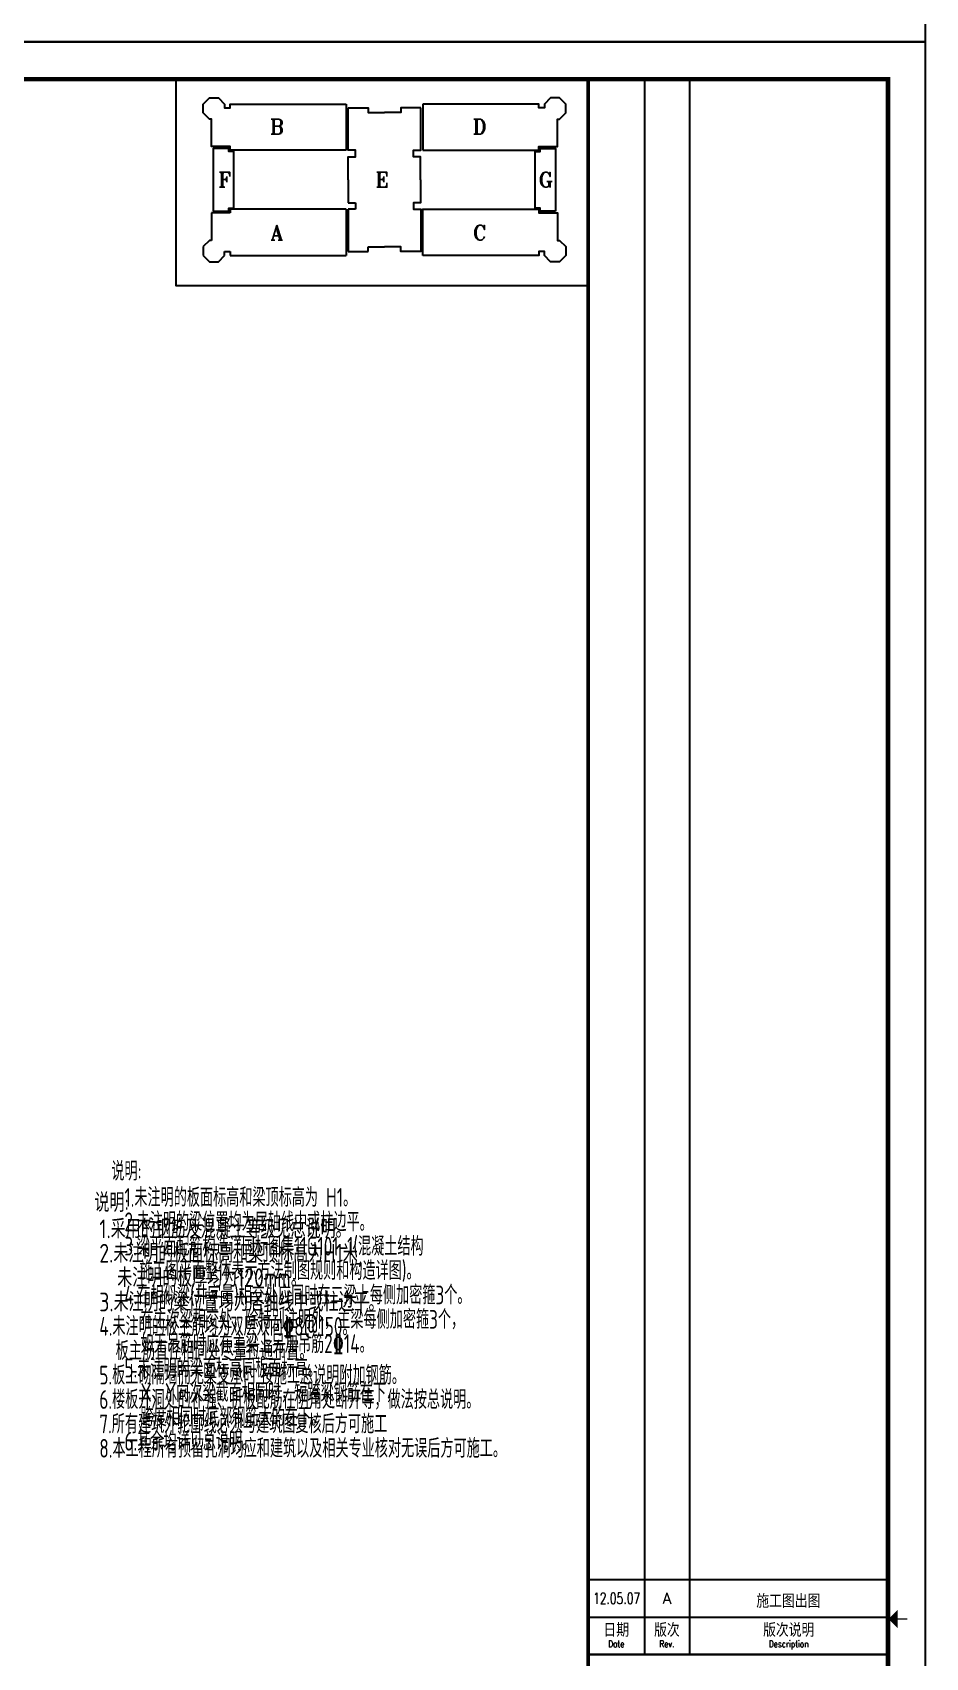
# Model space of a CAD drawing. Header units: millimetres. Extents: x 2998490 to 15040601, y 444546 to 7822218.
# Drawn here: x 14937068 to 14960895, y 7442686 to 7486009 of the extents above; entities that cross this region are included whole.
import ezdxf
from ezdxf.enums import TextEntityAlignment as Align

# ---------------------------------------------------------------- set-up
doc = ezdxf.new("R2010")
doc.units = ezdxf.units.MM
doc.header["$LTSCALE"] = 2000
for name, color, linetype in [('3-ban', 84, 'Continuous'), ('3-liang-R截面-X', 50, 'Continuous'), ('图框', 7, 'Continuous')]:
    doc.layers.add(name, color=color, linetype=linetype)
doc.styles.add('TKZ1_tjhts.shx', font='tjromant.shx', dxfattribs={"bigfont": 'tjhts.shx'})
doc.styles.add('TKZ2_tjkts.shx', font='tjromant.shx', dxfattribs={"bigfont": 'tjkts.shx'})
doc.styles.add('TSSD_Rein', font='Tssdeng.shx', dxfattribs={"width": 0.7, "bigfont": 'hztxt.shx'})

# ---------------------------------------------------------------- blocks, each defined once
blk = doc.blocks.new('TJAD_TK_A0')
at = {"layer": '图框'}
for p, q in [((2162, 399.3), (973, 399.3)), ((2162, -441.7), (2162, 399.3)), ((2087, 389.3), (2087, -30.7)), ((2099, 389.3), (2099, -30.7)), ((2072, -10.7), (2152, -10.7)), ((2072, -20.7), (2152, -20.7)), ((2072, -30.7), (2152, -30.7)), ((973, -441.7), (2162, -441.7))]:
    blk.add_line(p, q, dxfattribs=at)
at = {"layer": '图框', "const_width": 1.2}
blk.add_lwpolyline([(2152, -431.7), (2152, 389.3), (998, 389.3), (998, -431.7)], close=True, dxfattribs=at)
at = {"layer": '图框'}
for points, const_width in [([(2072, 389.3), (2072, -431.7)], 1), ([(2154.61, -21.2), (2157.11, -21.2)], 0.3), ([(2072, -30.7), (2152, -30.7)], 0.6)]:
    blk.add_lwpolyline(points, dxfattribs=dict(at, const_width=const_width))
blk.add_solid([(2154.61, -23.7), (2154.61, -18.7), (2152.11, -21.2)], dxfattribs=at)
at = {"layer": '图框', "style": 'TKZ2_tjkts.shx'}
for s, p in [('日期', (2079.5, -24.16)), ('版次', (2093, -24.16)), ('版次说明', (2125.5, -24.16))]:
    blk.add_text(s, height=3.6, dxfattribs=at).set_placement(p, align=Align.MIDDLE_CENTER)
at = {"layer": '图框', "style": 'TKZ2_tjkts.shx', "width": 0.8}
for s, p in [('Date', (2079.5, -27.86)), ('Rev.', (2093, -27.86)), ('Description', (2125.5, -27.86))]:
    blk.add_text(s, height=1.8, dxfattribs=at).set_placement(p, align=Align.MIDDLE_CENTER)

msp = doc.modelspace()

# ---------------------------------------------------------------- linework, layer by layer
at = {"layer": '图框'}
for p, q in [((14945438.2, 7484097.5), (14945438.2, 7482867.5)), ((14947481.3, 7484097.5), (14947481.3, 7482867.5)), ((14945494.8, 7482082.5), (14945494.8, 7481467.5)), ((14945494.8, 7481467.5), (14945689.8, 7481467.5)), ((14945689.8, 7481467.5), (14945689.8, 7481297.5)), ((14942344.8, 7481197.5), (14941844.8, 7481197.5)), ((14941844.8, 7481197.5), (14941844.8, 7480467.5)), ((14942344.8, 7481297.5), (14942344.8, 7481197.5)), ((14945438.2, 7481297.5), (14942344.8, 7481297.5)), ((14945438.2, 7481297.5), (14945438.2, 7480067.5)), ((14945689.8, 7481297.5), (14945487.3, 7481297.5)), ((14945487.3, 7481297.5), (14945487.3, 7480167.5)), ((14941791.6, 7480467.5), (14941624.7, 7480300.6)), ((14941624.7, 7480300.6), (14941624.7, 7480064.5)), ((14941844.8, 7480467.5), (14941791.6, 7480467.5)), ((14942194.8, 7480064.5), (14942194.8, 7480167.5)), ((14942194.8, 7480167.5), (14942344.8, 7480167.5)), ((14942344.8, 7480167.5), (14942344.8, 7480067.5)), ((14945487.3, 7480167.5), (14946024.8, 7480167.5)), ((14946024.8, 7480167.5), (14946024.8, 7480292.5)), ((14946024.8, 7480292.5), (14946459.8, 7480292.5)), ((14941624.7, 7480064.5), (14941791.7, 7479897.5)), ((14941791.7, 7479897.5), (14942027.8, 7479897.5)), ((14942027.8, 7479897.5), (14942194.8, 7480064.5)), ((14942344.8, 7480067.5), (14945438.2, 7480067.5))]:
    msp.add_line(p, q, dxfattribs=at)
for points in [[(14940894.6, 7484763.6), (14940894.6, 7479263.6), (14951894.6, 7479263.6)], [(14945438.2, 7482867.5), (14942344.8, 7482867.5), (14942344.8, 7482967.5), (14941844.8, 7482967.5), (14941844.8, 7483697.5), (14941791.6, 7483697.5), (14941624.7, 7483864.4), (14941624.7, 7484100.5), (14941791.7, 7484267.5), (14942027.8, 7484267.5), (14942194.8, 7484100.5), (14942194.8, 7483997.5), (14942344.8, 7483997.5), (14942344.8, 7484097.5), (14945438.2, 7484097.5)], [(14945494.8, 7482082.5), (14945494.8, 7482697.5), (14945689.8, 7482697.5), (14945689.8, 7482867.5), (14945487.3, 7482867.5), (14945487.3, 7483997.5)], [(14945487.3, 7483997.5), (14946024.8, 7483997.5), (14946024.8, 7483872.5), (14946459.8, 7483872.5)], [(14947432.3, 7483997.5), (14946894.8, 7483997.5), (14946894.8, 7483872.5), (14946459.8, 7483872.5)], [(14947424.8, 7482082.5), (14947424.8, 7482697.5), (14947229.8, 7482697.5), (14947229.8, 7482867.5), (14947432.3, 7482867.5), (14947432.3, 7483997.5)], [(14947481.3, 7482867.5), (14950574.8, 7482867.5), (14950574.8, 7482967.5), (14951074.8, 7482967.5), (14951074.8, 7483697.5), (14951127.9, 7483697.5), (14951294.8, 7483864.4), (14951294.8, 7484100.5), (14951127.8, 7484267.5), (14950891.7, 7484267.5), (14950724.7, 7484100.5), (14950724.7, 7483997.5), (14950574.8, 7483997.5), (14950574.8, 7484097.5), (14947481.3, 7484097.5)], [(14947424.8, 7482082.5), (14947424.8, 7481467.5), (14947229.8, 7481467.5), (14947229.8, 7481297.5), (14947432.3, 7481297.5), (14947432.3, 7480167.5), (14946894.8, 7480167.5), (14946894.8, 7480292.5), (14946459.8, 7480292.5)], [(14947481.3, 7480067.5), (14947481.3, 7481297.5), (14950574.8, 7481297.5), (14950574.8, 7481197.5), (14951074.8, 7481197.5), (14951074.8, 7480467.5), (14951127.9, 7480467.5), (14951294.8, 7480300.6), (14951294.8, 7480064.5), (14951127.8, 7479897.5), (14950891.7, 7479897.5), (14950724.7, 7480064.5), (14950724.7, 7480167.5), (14950574.8, 7480167.5), (14950574.8, 7480067.5), (14947481.3, 7480067.5)]]:
    msp.add_lwpolyline(points, dxfattribs=at)
for points in [[(14941893.2, 7481246.4), (14942308.7, 7481246.4), (14942308.7, 7481329.6), (14942443.2, 7481329.6), (14942443.2, 7482835.4), (14942308.7, 7482835.4), (14942308.7, 7482918.6), (14941893.2, 7482918.6)], [(14951026.3, 7481246.4), (14950610.9, 7481246.4), (14950610.9, 7481329.6), (14950476.3, 7481329.6), (14950476.3, 7482835.4), (14950610.9, 7482835.4), (14950610.9, 7482918.6), (14951026.3, 7482918.6)]]:
    msp.add_lwpolyline(points, close=True, dxfattribs=at)

# ---------------------------------------------------------------- block references
at = {"layer": '图框', "xscale": 100, "yscale": 100, "zscale": 100}
for p in [(14744694.6, 7529933.9), (14744694.6, 7445833.9)]:
    msp.add_blockref('TJAD_TK_A0', p, dxfattribs=at)

# ---------------------------------------------------------------- texts
at = {"layer": '3-ban', "color": 2, "style": 'TSSD_Rein', "width": 0.8}
msp.add_text('说明:', height=500, rotation=359.99419, dxfattribs=at).set_placement((14938720.8, 7454564.5))
at = {"layer": '3-ban', "style": 'TSSD_Rein'}
for s, width, p in [('1.采用的钢筋及混凝土等级见总说明。', 0.8, (14938851.5, 7453864.4)), ('2.未注明的板面标高和梁顶标高为H1米,', 0.8, (14938851.5, 7453214.4)), ('未注明的板厚均为120mm。', 0.8, (14939329.1, 7452564.4)), ('3.未注明的粱位置均为居轴线中或柱边平。', 0.8, (14938851.5, 7451914.4)), ('4.未注明的板主筋均为双层双向%%1328@150。', 0.7, (14938851.5, 7451264.4)), ('板主筋直径相同处尽量拉通布置。', 0.7, (14939288.9, 7450614.4)), ('5.板上砌隔墙而无梁支承时,按施工总说明附加钢筋。', 0.7, (14938851.5, 7449964.4)), ('6.楼板开洞处的补强、折板配筋在阴角处断开等，做法按总说明。', 0.7, (14938851.5, 7449314.4)), ('7.所有建筑外轮廓线必须与建筑图复核后方可施工', 0.7, (14938851.5, 7448664.4)), ('8.本工程所有预留孔洞均应和建筑以及相关专业核对无误后方可施工。', 0.7, (14938851.5, 7448014.4))]:
    msp.add_text(s, height=500, rotation=359.99419, dxfattribs=dict(at, width=width)).set_placement(p)
at = {"layer": '3-liang-R截面-X', "color": 2, "style": 'TSSD_Rein', "width": 0.7}
msp.add_text('说明:', height=500, rotation=359.99419, dxfattribs=at).set_placement((14939172, 7455402))
at = {"layer": '3-liang-R截面-X', "style": 'TSSD_Rein', "width": 0.7}
for s, p in [('1.未注明的板面标高和梁顶标高为 H1。', (14939521.1, 7454702)), ('2.未注明的粱位置均为居轴线中或柱边平。', (14939521.1, 7454052)), ('3.梁平面配筋构造详国标图集11G101-1(混凝土结构', (14939521.1, 7453402)), ('施工图平面整体表示方法制图规则和构造详图)。', (14939922.3, 7452752)), ('4.在相似梁(井字量)相交处应同时在二梁上每侧加密箍3个。', (14939521.1, 7452102)), ('在主次梁相交处，除特别注明外，主梁每侧加密箍3个，', (14939949.9, 7451452)), ('如无吊筋时应在主梁上另加吊筋2%%13214。', (14939949.9, 7450802)), ('5.未注明的梁面标高同板面标高。', (14939521.1, 7450152)), ('X、Y向次梁截面相同时，短跨梁钢筋在下，', (14939949.9, 7449502)), ('跨度相同时底部钢筋大的在下。', (14939949.9, 7448852)), ('6.其余均详见总说明。', (14939521.1, 7448202))]:
    msp.add_text(s, height=500, rotation=359.99419, dxfattribs=at).set_placement(p)
at = {"layer": '图框', "style": 'TKZ1_tjhts.shx'}
for s, height, p in [('B', 400, (14943588.6, 7483499)), ('D', 400, (14949000.3, 7483499)), ('F', 400, (14942198.2, 7482083.1)), ('E', 400, (14946398.1, 7482083.1)), ('G', 400, (14950768.3, 7482083.1)), ('A', 400, (14943588.6, 7480670.5)), ('C', 400, (14949000.3, 7480670.5)), ('A', 300, (14953994.6, 7444263.6)), ('施工图出图', 360, (14957234.1, 7444190.3))]:
    msp.add_text(s, height=height, dxfattribs=at).set_placement(p, align=Align.MIDDLE_CENTER)
at = {"layer": '图框', "style": 'TKZ1_tjhts.shx', "width": 0.7}
msp.add_text('12.05.07', height=300, dxfattribs=at).set_placement((14952652.4, 7444263.6), align=Align.MIDDLE_CENTER)

doc.saveas('drawing.dxf')
